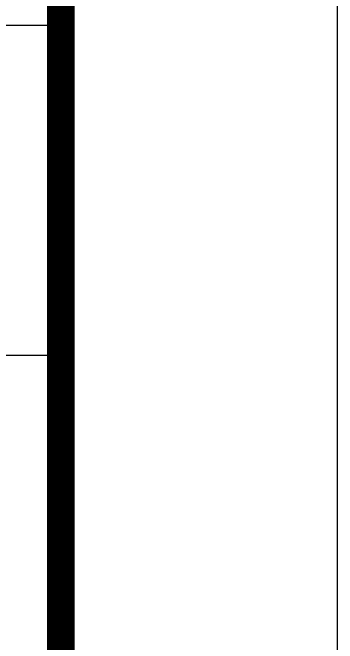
# Model space of a CAD drawing. Extents: x 19118 to 566552, y -1188739 to 92943.
# Drawn here: x 208984 to 210217, y -921260 to -918863 of the extents above; entities that cross this region are included whole.
import ezdxf

# ---------------------------------------------------------------- set-up
doc = ezdxf.new("R2010")
doc.units = 0
doc.header["$LTSCALE"] = 1000
doc.header["$MEASUREMENT"] = 0
doc.layers.add('PUB_TITLE', color=4, linetype='CONTINUOUS')
doc.layers.add('图框', color=4, linetype='CONTINUOUS')

msp = doc.modelspace()

# ---------------------------------------------------------------- linework, layer by layer
at = {"layer": 'PUB_TITLE'}
msp.add_lwpolyline([(77811.65, -969995.52), (210216.65, -969995.52), (210216.65, -907625.52), (77811.65, -907625.52)], close=True, dxfattribs=at)
at = {"layer": 'PUB_TITLE', "const_width": 105}
msp.add_lwpolyline([(80436.65, -968945.52), (209166.65, -968945.52), (209166.65, -908675.52), (80436.65, -908675.52)], close=True, dxfattribs=at)
at = {"layer": '图框', "color": 0}
for p, q in [((202856.96, -918910.34), (209166.65, -918910.34)), ((202856.96, -918910.34), (209166.65, -918910.34)), ((202856.96, -920165.3), (209166.65, -920165.3))]:
    msp.add_line(p, q, dxfattribs=at)
at = {"layer": '图框', "color": 4, "const_width": 103.52}
msp.add_lwpolyline([(202856.96, -908675.52), (209166.65, -908675.52), (209166.65, -968945.52), (202856.96, -968945.52)], close=True, dxfattribs=at)
at = {"layer": '图框', "color": 0, "const_width": 52.5}
msp.add_lwpolyline([(202856.96, -917864.54), (209166.65, -917864.54), (209166.65, -928531.7), (202856.96, -928531.7)], close=True, dxfattribs=at)

doc.saveas('drawing.dxf')
